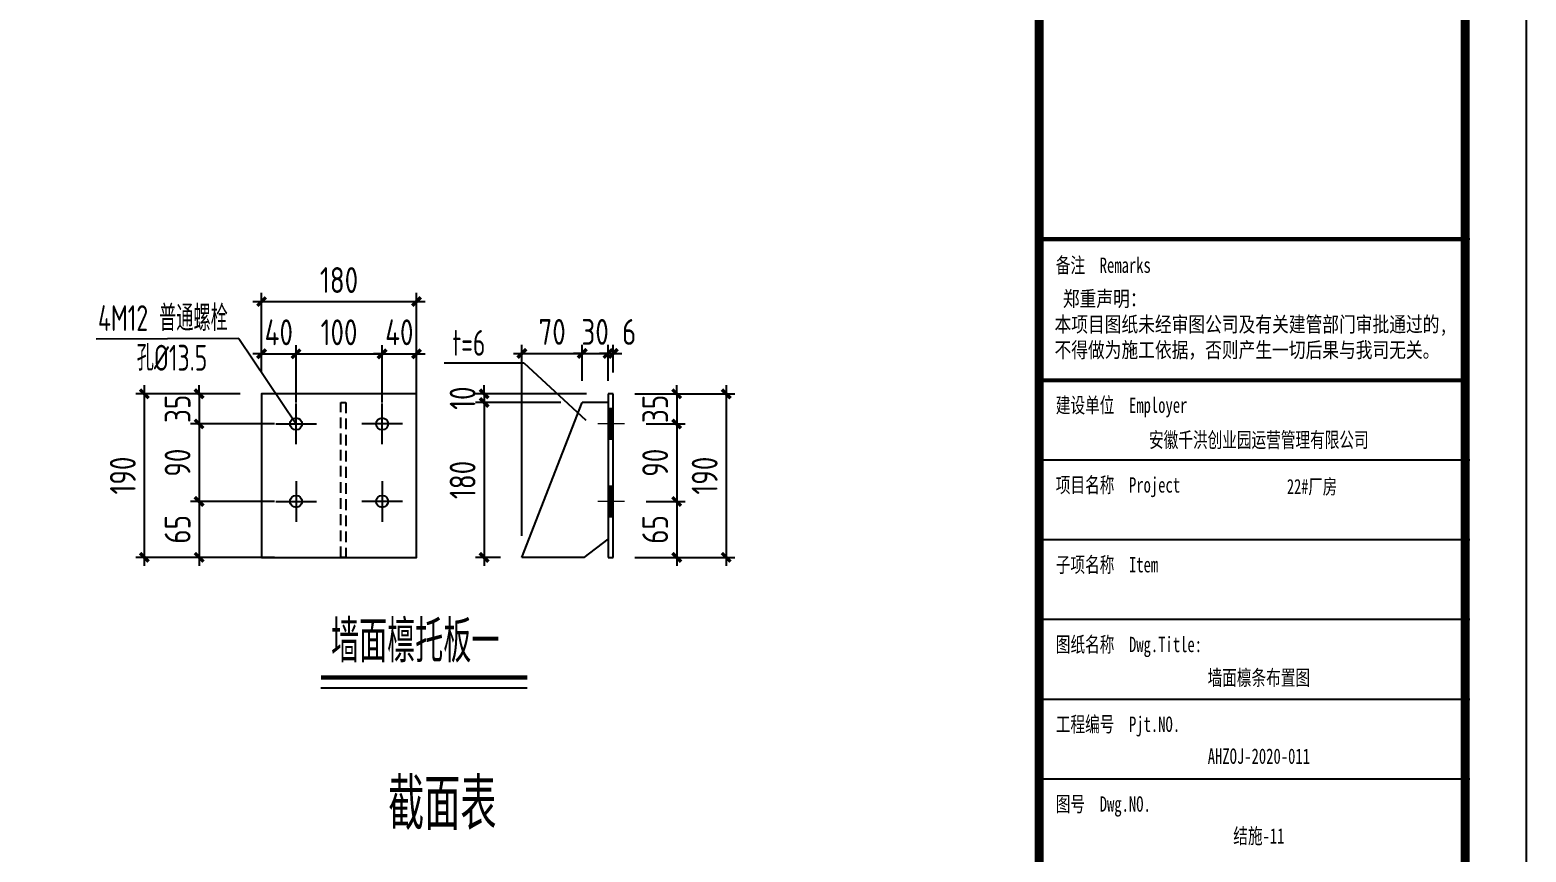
# Model space of a CAD drawing. Extents: x 180850 to 1399066, y 48356 to 327880.
# Drawn here: x 1155172 to 1189933, y 158622 to 177722 of the extents above; entities that cross this region are included whole.
import ezdxf
from ezdxf.enums import TextEntityAlignment as Align

# ---------------------------------------------------------------- set-up
doc = ezdxf.new("R2010")
doc.units = 0
doc.header["$LTSCALE"] = 1000
doc.linetypes.add('DASHED', pattern=[0.75, 0.5, -0.25])
for name, color, linetype in [('AXIS', 3, 'Continuous'), ('PUB_TEXT', 7, 'Continuous'), ('PUB_TITLE', 4, 'Continuous'), ('PZ', 202, 'Continuous'), ('TEXT', 7, 'Continuous'), ('板', 243, 'Continuous'), ('框线', 252, 'Continuous')]:
    doc.layers.add(name, color=color, linetype=linetype)
doc.layers.add('螺栓', color=15, linetype='Continuous', lineweight=18)
doc.styles.add('_gyy_title_ST', font='', dxfattribs={"width": 0.8})
doc.styles.add('TSSD_Dimension', font='Tssdeng.shx', dxfattribs={"width": 0.8, "bigfont": 'hztxt.shx'})
doc.styles.add('TSSD_Norm', font='tssdeng.shx', dxfattribs={"bigfont": 'hztxt.shx'})
doc.styles.add('标准字体', font='tssdeng.shx', dxfattribs={"width": 0.7, "bigfont": 'tssdchn.shx'})
doc.styles.get('_gyy_title_ST').set_extended_font_data('SimSun')
doc.dimstyles.new('TSSD_20_200', dxfattribs={"dimtxt": 600, "dimasz": 200, "dimexe": 200, "dimexo": 500, "dimgap": 200, "dimtad": 1, "dimdec": 0, "dimlfac": 0.05, "dimzin": 0, "dimdsep": 46, "dimtxsty": 'TSSD_Dimension', "dimblk": 'ARCHTICK', "dimblk1": 'ARCHTICK', "dimblk2": 'ARCHTICK', "dimcen": 0, "dimdle": 200, "dimclrt": 7, "dimadec": 0, "dimazin": 0, "dimtfac": 1, "dimtdec": 0, "dimtix": 1, "dimtmove": 2, "dimatfit": 3, "dimfxl": 1, "dimtolj": 1, "dimtzin": 0, "dimarcsym": 0})

# ---------------------------------------------------------------- blocks, each defined once
blk = doc.blocks.new('_ArchTick')
at = {"color": 0, "linetype": 'ByBlock', "const_width": 0.4}
blk.add_lwpolyline([(-0.5, -0.5), (0.5, 0.5)], dxfattribs=at)
blk = doc.blocks.new('*D577')
at = {"layer": 'AXIS', "color": 0, "linetype": 'ByBlock', "lineweight": -2, "transparency": 16777216}
for p, q in [((1171349, 169467), (1171349, 165268)), ((1169224, 169267), (1171549, 169267)), ((1169224, 165468), (1171549, 165468))]:
    blk.add_line(p, q, dxfattribs=at)
at = {"layer": 'Defpoints', "color": 0, "linetype": 'ByBlock', "transparency": 16777216}
for p in [(1168724, 169267), (1168724, 165468), (1171349, 165468)]:
    blk.add_point(p, dxfattribs=at)
at = {"layer": 'AXIS', "color": 0, "linetype": 'ByBlock', "lineweight": -2, "transparency": 16777216, "xscale": 200, "yscale": 200, "zscale": 200}
for p, rotation in [((1171349, 169267), 90), ((1171349, 165468), 270)]:
    blk.add_blockref('_ArchTick', p, dxfattribs=dict(at, rotation=rotation))
at = {"layer": 'AXIS', "color": 7, "linetype": 'ByBlock', "transparency": 16777216, "insert": (1170849, 167367), "char_height": 600, "attachment_point": 5, "rotation": 90, "style": 'TSSD_Dimension'}
blk.add_mtext('\\A1;190', dxfattribs=at)
blk = doc.blocks.new('*D578')
at = {"layer": 'AXIS', "color": 0, "linetype": 'ByBlock', "lineweight": -2, "transparency": 16777216}
for p, q in [((1168004, 169567), (1168004, 170406)), ((1168604, 169567), (1168604, 170406)), ((1168004, 170206), (1167804, 170206)), ((1168004, 170206), (1168604, 170206)), ((1168604, 170206), (1168804, 170206))]:
    blk.add_line(p, q, dxfattribs=at)
at = {"layer": 'Defpoints', "color": 0, "linetype": 'ByBlock', "transparency": 16777216}
for p in [(1168604, 170206), (1168004, 169067), (1168604, 169067)]:
    blk.add_point(p, dxfattribs=at)
at = {"layer": 'AXIS', "color": 0, "linetype": 'ByBlock', "lineweight": -2, "transparency": 16777216, "xscale": 200, "yscale": 200, "zscale": 200}
blk.add_blockref('_ArchTick', (1168004, 170206), dxfattribs=at)
at = {"layer": 'AXIS', "color": 0, "linetype": 'ByBlock', "lineweight": -2, "transparency": 16777216, "xscale": 200, "yscale": 200, "zscale": 200, "rotation": 180}
blk.add_blockref('_ArchTick', (1168604, 170206), dxfattribs=at)
at = {"layer": 'AXIS', "color": 7, "linetype": 'ByBlock', "transparency": 16777216, "insert": (1168304, 170706), "char_height": 600, "attachment_point": 5, "style": 'TSSD_Dimension'}
blk.add_mtext('\\A1;30', dxfattribs=at)
blk = doc.blocks.new('*D579')
at = {"layer": 'AXIS', "color": 0, "linetype": 'ByBlock', "lineweight": -2, "transparency": 16777216}
for p, q in [((1170199, 166967), (1170199, 165268)), ((1169487, 166767), (1170399, 166767)), ((1169224, 165468), (1170399, 165468))]:
    blk.add_line(p, q, dxfattribs=at)
at = {"layer": 'Defpoints', "color": 0, "linetype": 'ByBlock', "transparency": 16777216}
for p in [(1168987, 166767), (1168724, 165468), (1170199, 165468)]:
    blk.add_point(p, dxfattribs=at)
at = {"layer": 'AXIS', "color": 0, "linetype": 'ByBlock', "lineweight": -2, "transparency": 16777216, "xscale": 200, "yscale": 200, "zscale": 200}
for p, rotation in [((1170199, 166767), 90), ((1170199, 165468), 270)]:
    blk.add_blockref('_ArchTick', p, dxfattribs=dict(at, rotation=rotation))
at = {"layer": 'AXIS', "color": 7, "linetype": 'ByBlock', "transparency": 16777216, "insert": (1169699, 166117), "char_height": 600, "attachment_point": 5, "rotation": 90, "style": 'TSSD_Dimension'}
blk.add_mtext('\\A1;65', dxfattribs=at)
blk = doc.blocks.new('*D580')
at = {"layer": 'AXIS', "color": 0, "linetype": 'ByBlock', "lineweight": -2, "transparency": 16777216}
for p, q in [((1170199, 168767), (1170199, 166567)), ((1169487, 168567), (1170399, 168567)), ((1169487, 166767), (1170399, 166767))]:
    blk.add_line(p, q, dxfattribs=at)
at = {"layer": 'Defpoints', "color": 0, "linetype": 'ByBlock', "transparency": 16777216}
for p in [(1168987, 168567), (1168987, 166767), (1170199, 166767)]:
    blk.add_point(p, dxfattribs=at)
at = {"layer": 'AXIS', "color": 0, "linetype": 'ByBlock', "lineweight": -2, "transparency": 16777216, "xscale": 200, "yscale": 200, "zscale": 200}
for p, rotation in [((1170199, 168567), 90), ((1170199, 166767), 270)]:
    blk.add_blockref('_ArchTick', p, dxfattribs=dict(at, rotation=rotation))
at = {"layer": 'AXIS', "color": 7, "linetype": 'ByBlock', "transparency": 16777216, "insert": (1169699, 167667), "char_height": 600, "attachment_point": 5, "rotation": 90, "style": 'TSSD_Dimension'}
blk.add_mtext('\\A1;90', dxfattribs=at)
blk = doc.blocks.new('*D581')
at = {"layer": 'AXIS', "color": 0, "linetype": 'ByBlock', "lineweight": -2, "transparency": 16777216}
for p, q in [((1170199, 169267), (1170199, 169467)), ((1169224, 169267), (1170399, 169267)), ((1170199, 169267), (1170199, 168567)), ((1169487, 168567), (1170399, 168567)), ((1170199, 168567), (1170199, 168367))]:
    blk.add_line(p, q, dxfattribs=at)
at = {"layer": 'Defpoints', "color": 0, "linetype": 'ByBlock', "transparency": 16777216}
for p in [(1168724, 169267), (1168987, 168567), (1170199, 168567)]:
    blk.add_point(p, dxfattribs=at)
at = {"layer": 'AXIS', "color": 0, "linetype": 'ByBlock', "lineweight": -2, "transparency": 16777216, "xscale": 200, "yscale": 200, "zscale": 200}
for p, rotation in [((1170199, 169267), 270), ((1170199, 168567), 90)]:
    blk.add_blockref('_ArchTick', p, dxfattribs=dict(at, rotation=rotation))
at = {"layer": 'AXIS', "color": 7, "linetype": 'ByBlock', "transparency": 16777216, "insert": (1169699, 168917), "char_height": 600, "attachment_point": 5, "rotation": 90, "style": 'TSSD_Dimension'}
blk.add_mtext('\\A1;35', dxfattribs=at)
blk = doc.blocks.new('*D582')
at = {"layer": 'AXIS', "color": 0, "linetype": 'ByBlock', "lineweight": -2, "transparency": 16777216}
for p, q in [((1167504, 169067), (1165525, 169067)), ((1165725, 169267), (1165725, 165268)), ((1166104, 165468), (1165525, 165468))]:
    blk.add_line(p, q, dxfattribs=at)
at = {"layer": 'Defpoints', "color": 0, "linetype": 'ByBlock', "transparency": 16777216}
for p in [(1168004, 169067), (1165725, 165468), (1166604, 165468)]:
    blk.add_point(p, dxfattribs=at)
at = {"layer": 'AXIS', "color": 0, "linetype": 'ByBlock', "lineweight": -2, "transparency": 16777216, "xscale": 200, "yscale": 200, "zscale": 200}
for p, rotation in [((1165725, 169067), 90), ((1165725, 165468), 270)]:
    blk.add_blockref('_ArchTick', p, dxfattribs=dict(at, rotation=rotation))
at = {"layer": 'AXIS', "color": 7, "linetype": 'ByBlock', "transparency": 16777216, "insert": (1165225, 167267), "char_height": 600, "attachment_point": 5, "rotation": 90, "style": 'TSSD_Dimension'}
blk.add_mtext('\\A1;180', dxfattribs=at)
blk = doc.blocks.new('*D583')
at = {"layer": 'AXIS', "color": 0, "linetype": 'ByBlock', "lineweight": -2, "transparency": 16777216}
for p, q in [((1165725, 169267), (1165725, 169467)), ((1168104, 169267), (1165525, 169267)), ((1167504, 169067), (1165525, 169067)), ((1165725, 169267), (1165725, 169067)), ((1165725, 169067), (1165725, 168867))]:
    blk.add_line(p, q, dxfattribs=at)
at = {"layer": 'Defpoints', "color": 0, "linetype": 'ByBlock', "transparency": 16777216}
for p in [(1165725, 169067), (1168004, 169067), (1168604, 169267)]:
    blk.add_point(p, dxfattribs=at)
at = {"layer": 'AXIS', "color": 0, "linetype": 'ByBlock', "lineweight": -2, "transparency": 16777216, "xscale": 200, "yscale": 200, "zscale": 200}
for p, rotation in [((1165725, 169267), 270), ((1165725, 169067), 90)]:
    blk.add_blockref('_ArchTick', p, dxfattribs=dict(at, rotation=rotation))
at = {"layer": 'AXIS', "color": 7, "linetype": 'ByBlock', "transparency": 16777216, "insert": (1165225, 169167), "char_height": 600, "attachment_point": 5, "rotation": 90, "style": 'TSSD_Dimension'}
blk.add_mtext('\\A1;10', dxfattribs=at)
blk = doc.blocks.new('*D584')
at = {"layer": 'AXIS', "color": 0, "linetype": 'ByBlock', "lineweight": -2, "transparency": 16777216}
for p, q in [((1168604, 169767), (1168604, 170406)), ((1168724, 169767), (1168724, 170406)), ((1168604, 170206), (1168404, 170206)), ((1168604, 170206), (1168724, 170206)), ((1168724, 170206), (1168924, 170206))]:
    blk.add_line(p, q, dxfattribs=at)
at = {"layer": 'Defpoints', "color": 0, "linetype": 'ByBlock', "transparency": 16777216}
for p in [(1168724, 170206), (1168604, 169267), (1168724, 169267)]:
    blk.add_point(p, dxfattribs=at)
at = {"layer": 'AXIS', "color": 0, "linetype": 'ByBlock', "lineweight": -2, "transparency": 16777216, "xscale": 200, "yscale": 200, "zscale": 200}
blk.add_blockref('_ArchTick', (1168604, 170206), dxfattribs=at)
at = {"layer": 'AXIS', "color": 0, "linetype": 'ByBlock', "lineweight": -2, "transparency": 16777216, "xscale": 200, "yscale": 200, "zscale": 200, "rotation": 180}
blk.add_blockref('_ArchTick', (1168724, 170206), dxfattribs=at)
at = {"layer": 'AXIS', "color": 7, "linetype": 'ByBlock', "transparency": 16777216, "insert": (1169094, 170706), "char_height": 600, "attachment_point": 5, "style": 'TSSD_Dimension'}
blk.add_mtext('\\A1;6', dxfattribs=at)
blk = doc.blocks.new('*D585')
at = {"layer": 'AXIS', "color": 0, "linetype": 'ByBlock', "lineweight": -2, "transparency": 16777216}
for p, q in [((1166604, 165968), (1166604, 170406)), ((1168004, 169567), (1168004, 170406)), ((1166404, 170206), (1168204, 170206))]:
    blk.add_line(p, q, dxfattribs=at)
at = {"layer": 'Defpoints', "color": 0, "linetype": 'ByBlock', "transparency": 16777216}
for p in [(1168004, 170206), (1168004, 169067), (1166604, 165468)]:
    blk.add_point(p, dxfattribs=at)
at = {"layer": 'AXIS', "color": 0, "linetype": 'ByBlock', "lineweight": -2, "transparency": 16777216, "xscale": 200, "yscale": 200, "zscale": 200, "rotation": 180}
blk.add_blockref('_ArchTick', (1166604, 170206), dxfattribs=at)
at = {"layer": 'AXIS', "color": 0, "linetype": 'ByBlock', "lineweight": -2, "transparency": 16777216, "xscale": 200, "yscale": 200, "zscale": 200}
blk.add_blockref('_ArchTick', (1168004, 170206), dxfattribs=at)
at = {"layer": 'AXIS', "color": 7, "linetype": 'ByBlock', "transparency": 16777216, "insert": (1167304, 170706), "char_height": 600, "attachment_point": 5, "style": 'TSSD_Dimension'}
blk.add_mtext('\\A1;70', dxfattribs=at)
blk = doc.blocks.new('*D642')
at = {"layer": 'AXIS', "color": 0, "linetype": 'ByBlock', "lineweight": -2, "transparency": 16777216}
for p, q in [((1160554, 169769), (1160554, 170397)), ((1161354, 169069), (1161354, 170397)), ((1160554, 170197), (1160354, 170197)), ((1160554, 170197), (1161354, 170197)), ((1161354, 170197), (1161554, 170197))]:
    blk.add_line(p, q, dxfattribs=at)
at = {"layer": 'Defpoints', "color": 0, "linetype": 'ByBlock', "transparency": 16777216}
for p in [(1161354, 170197), (1160554, 169269), (1161354, 168569)]:
    blk.add_point(p, dxfattribs=at)
at = {"layer": 'AXIS', "color": 0, "linetype": 'ByBlock', "lineweight": -2, "transparency": 16777216, "xscale": 200, "yscale": 200, "zscale": 200}
blk.add_blockref('_ArchTick', (1160554, 170197), dxfattribs=at)
at = {"layer": 'AXIS', "color": 0, "linetype": 'ByBlock', "lineweight": -2, "transparency": 16777216, "xscale": 200, "yscale": 200, "zscale": 200, "rotation": 180}
blk.add_blockref('_ArchTick', (1161354, 170197), dxfattribs=at)
at = {"layer": 'AXIS', "color": 7, "linetype": 'ByBlock', "transparency": 16777216, "insert": (1160954, 170697), "char_height": 600, "attachment_point": 5, "style": 'TSSD_Dimension'}
blk.add_mtext('\\A1;40', dxfattribs=at)
blk = doc.blocks.new('*D643')
at = {"layer": 'AXIS', "color": 0, "linetype": 'ByBlock', "lineweight": -2, "transparency": 16777216}
for p, q in [((1161354, 169069), (1161354, 170397)), ((1163354, 169069), (1163354, 170397)), ((1161154, 170197), (1163554, 170197))]:
    blk.add_line(p, q, dxfattribs=at)
at = {"layer": 'Defpoints', "color": 0, "linetype": 'ByBlock', "transparency": 16777216}
for p in [(1163354, 170197), (1161354, 168569), (1163354, 168569)]:
    blk.add_point(p, dxfattribs=at)
at = {"layer": 'AXIS', "color": 0, "linetype": 'ByBlock', "lineweight": -2, "transparency": 16777216, "xscale": 200, "yscale": 200, "zscale": 200, "rotation": 180}
blk.add_blockref('_ArchTick', (1161354, 170197), dxfattribs=at)
at = {"layer": 'AXIS', "color": 0, "linetype": 'ByBlock', "lineweight": -2, "transparency": 16777216, "xscale": 200, "yscale": 200, "zscale": 200}
blk.add_blockref('_ArchTick', (1163354, 170197), dxfattribs=at)
at = {"layer": 'AXIS', "color": 7, "linetype": 'ByBlock', "transparency": 16777216, "insert": (1162354, 170697), "char_height": 600, "attachment_point": 5, "style": 'TSSD_Dimension'}
blk.add_mtext('\\A1;100', dxfattribs=at)
blk = doc.blocks.new('*D644')
at = {"layer": 'AXIS', "color": 0, "linetype": 'ByBlock', "lineweight": -2, "transparency": 16777216}
for p, q in [((1163354, 169069), (1163354, 170397)), ((1164154, 169069), (1164154, 170397)), ((1163354, 170197), (1163154, 170197)), ((1163354, 170197), (1164154, 170197)), ((1164154, 170197), (1164354, 170197))]:
    blk.add_line(p, q, dxfattribs=at)
at = {"layer": 'Defpoints', "color": 0, "linetype": 'ByBlock', "transparency": 16777216}
for p in [(1164154, 170197), (1163354, 168569), (1164154, 168569)]:
    blk.add_point(p, dxfattribs=at)
at = {"layer": 'AXIS', "color": 0, "linetype": 'ByBlock', "lineweight": -2, "transparency": 16777216, "xscale": 200, "yscale": 200, "zscale": 200}
blk.add_blockref('_ArchTick', (1163354, 170197), dxfattribs=at)
at = {"layer": 'AXIS', "color": 0, "linetype": 'ByBlock', "lineweight": -2, "transparency": 16777216, "xscale": 200, "yscale": 200, "zscale": 200, "rotation": 180}
blk.add_blockref('_ArchTick', (1164154, 170197), dxfattribs=at)
at = {"layer": 'AXIS', "color": 7, "linetype": 'ByBlock', "transparency": 16777216, "insert": (1163754, 170697), "char_height": 600, "attachment_point": 5, "style": 'TSSD_Dimension'}
blk.add_mtext('\\A1;40', dxfattribs=at)
blk = doc.blocks.new('*D586')
at = {"layer": 'AXIS', "color": 0, "linetype": 'ByBlock', "lineweight": -2, "transparency": 16777216}
for p, q in [((1159103, 169269), (1159103, 169469)), ((1160054, 169269), (1158903, 169269)), ((1159103, 169269), (1159103, 168569)), ((1160854, 168569), (1158903, 168569)), ((1159103, 168569), (1159103, 168369))]:
    blk.add_line(p, q, dxfattribs=at)
at = {"layer": 'Defpoints', "color": 0, "linetype": 'ByBlock', "transparency": 16777216}
for p in [(1160554, 169269), (1159103, 168569), (1161354, 168569)]:
    blk.add_point(p, dxfattribs=at)
at = {"layer": 'AXIS', "color": 0, "linetype": 'ByBlock', "lineweight": -2, "transparency": 16777216, "xscale": 200, "yscale": 200, "zscale": 200}
for p, rotation in [((1159103, 169269), 270), ((1159103, 168569), 90)]:
    blk.add_blockref('_ArchTick', p, dxfattribs=dict(at, rotation=rotation))
at = {"layer": 'AXIS', "color": 7, "linetype": 'ByBlock', "transparency": 16777216, "insert": (1158603, 168919), "char_height": 600, "attachment_point": 5, "rotation": 90, "style": 'TSSD_Dimension'}
blk.add_mtext('\\A1;35', dxfattribs=at)
blk = doc.blocks.new('*D587')
at = {"layer": 'AXIS', "color": 0, "linetype": 'ByBlock', "lineweight": -2, "transparency": 16777216}
for p, q in [((1159103, 168769), (1159103, 166569)), ((1160854, 168569), (1158903, 168569)), ((1160854, 166769), (1158903, 166769))]:
    blk.add_line(p, q, dxfattribs=at)
at = {"layer": 'Defpoints', "color": 0, "linetype": 'ByBlock', "transparency": 16777216}
for p in [(1161354, 168569), (1159103, 166769), (1161354, 166769)]:
    blk.add_point(p, dxfattribs=at)
at = {"layer": 'AXIS', "color": 0, "linetype": 'ByBlock', "lineweight": -2, "transparency": 16777216, "xscale": 200, "yscale": 200, "zscale": 200}
for p, rotation in [((1159103, 168569), 90), ((1159103, 166769), 270)]:
    blk.add_blockref('_ArchTick', p, dxfattribs=dict(at, rotation=rotation))
at = {"layer": 'AXIS', "color": 7, "linetype": 'ByBlock', "transparency": 16777216, "insert": (1158603, 167669), "char_height": 600, "attachment_point": 5, "rotation": 90, "style": 'TSSD_Dimension'}
blk.add_mtext('\\A1;90', dxfattribs=at)
blk = doc.blocks.new('*D588')
at = {"layer": 'AXIS', "color": 0, "linetype": 'ByBlock', "lineweight": -2, "transparency": 16777216}
for p, q in [((1159103, 166969), (1159103, 165269)), ((1160854, 166769), (1158903, 166769)), ((1160854, 165469), (1158903, 165469))]:
    blk.add_line(p, q, dxfattribs=at)
at = {"layer": 'Defpoints', "color": 0, "linetype": 'ByBlock', "transparency": 16777216}
for p in [(1161354, 166769), (1159103, 165469), (1161354, 165469)]:
    blk.add_point(p, dxfattribs=at)
at = {"layer": 'AXIS', "color": 0, "linetype": 'ByBlock', "lineweight": -2, "transparency": 16777216, "xscale": 200, "yscale": 200, "zscale": 200}
for p, rotation in [((1159103, 166769), 90), ((1159103, 165469), 270)]:
    blk.add_blockref('_ArchTick', p, dxfattribs=dict(at, rotation=rotation))
at = {"layer": 'AXIS', "color": 7, "linetype": 'ByBlock', "transparency": 16777216, "insert": (1158603, 166119), "char_height": 600, "attachment_point": 5, "rotation": 90, "style": 'TSSD_Dimension'}
blk.add_mtext('\\A1;65', dxfattribs=at)
blk = doc.blocks.new('*D589')
at = {"layer": 'AXIS', "color": 0, "linetype": 'ByBlock', "lineweight": -2, "transparency": 16777216}
for p, q in [((1157830, 169469), (1157830, 165269)), ((1160054, 169269), (1157630, 169269)), ((1160054, 165469), (1157630, 165469))]:
    blk.add_line(p, q, dxfattribs=at)
at = {"layer": 'Defpoints', "color": 0, "linetype": 'ByBlock', "transparency": 16777216}
for p in [(1160554, 169269), (1157830, 165469), (1160554, 165469)]:
    blk.add_point(p, dxfattribs=at)
at = {"layer": 'AXIS', "color": 0, "linetype": 'ByBlock', "lineweight": -2, "transparency": 16777216, "xscale": 200, "yscale": 200, "zscale": 200}
for p, rotation in [((1157830, 169269), 90), ((1157830, 165469), 270)]:
    blk.add_blockref('_ArchTick', p, dxfattribs=dict(at, rotation=rotation))
at = {"layer": 'AXIS', "color": 7, "linetype": 'ByBlock', "transparency": 16777216, "insert": (1157330, 167369), "char_height": 600, "attachment_point": 5, "rotation": 90, "style": 'TSSD_Dimension'}
blk.add_mtext('\\A1;190', dxfattribs=at)
blk = doc.blocks.new('*D645')
at = {"layer": 'AXIS', "color": 0, "linetype": 'ByBlock', "lineweight": -2, "transparency": 16777216}
for p, q in [((1160354, 171411), (1164354, 171411)), ((1160554, 169769), (1160554, 171611)), ((1164154, 169769), (1164154, 171611))]:
    blk.add_line(p, q, dxfattribs=at)
at = {"layer": 'Defpoints', "color": 0, "linetype": 'ByBlock', "transparency": 16777216}
for p in [(1164154, 171411), (1160554, 169269), (1164154, 169269)]:
    blk.add_point(p, dxfattribs=at)
at = {"layer": 'AXIS', "color": 0, "linetype": 'ByBlock', "lineweight": -2, "transparency": 16777216, "xscale": 200, "yscale": 200, "zscale": 200, "rotation": 180}
blk.add_blockref('_ArchTick', (1160554, 171411), dxfattribs=at)
at = {"layer": 'AXIS', "color": 0, "linetype": 'ByBlock', "lineweight": -2, "transparency": 16777216, "xscale": 200, "yscale": 200, "zscale": 200}
blk.add_blockref('_ArchTick', (1164154, 171411), dxfattribs=at)
at = {"layer": 'AXIS', "color": 7, "linetype": 'ByBlock', "transparency": 16777216, "insert": (1162354, 171911), "char_height": 600, "attachment_point": 5, "style": 'TSSD_Dimension'}
blk.add_mtext('\\A1;180', dxfattribs=at)

msp = doc.modelspace()

# ---------------------------------------------------------------- linework, layer by layer
at = {"color": 3, "linetype": 'ByBlock'}
msp.add_line((1166649.31, 169989.86), (1168091.43, 168656.5), dxfattribs=at)
at = {"color": 3, "const_width": 100}
msp.add_lwpolyline([(1161933, 162679), (1166725.71, 162679)], dxfattribs=at)
at = {"color": 3}
msp.add_lwpolyline([(1161933, 162439), (1166725.71, 162439)], dxfattribs=at)
at = {"layer": 'AXIS'}
for p, q in [((1160025.27, 170550), (1156710.48, 170541.31)), ((1160025.27, 170550), (1161354.44, 168568.77)), ((1164795.65, 169989.86), (1166649.31, 169989.86))]:
    msp.add_line(p, q, dxfattribs=at)
at = {"layer": 'PUB_TITLE'}
for p, q in [((1188623.63, 172859.83), (1178646.15, 172859.83)), ((1188623.63, 167728.55), (1178646.15, 167728.55)), ((1188623.63, 165875.59), (1178646.15, 165875.59)), ((1188623.63, 164022.63), (1178646.15, 164022.63)), ((1188623.63, 162169.67), (1178646.15, 162169.67)), ((1188623.63, 160316.71), (1178646.15, 160316.71))]:
    msp.add_line(p, q, dxfattribs=at)
msp.add_lwpolyline([(1041333.16, 220381.89), (1189933.16, 220381.89), (1189933.16, 136381.97), (1041333.16, 136381.97)], close=True, dxfattribs=at)
at = {"layer": 'PUB_TITLE', "const_width": 212.12}
for points in [[(1044868.51, 137796.11), (1044868.51, 218967.75), (1188519.02, 218967.75), (1188519.02, 137796.11)], [(1178620.04, 218967.75), (1188519.02, 218967.75), (1188519.02, 137796.11), (1178620.04, 137796.11)]]:
    msp.add_lwpolyline(points, close=True, dxfattribs=at)
at = {"layer": 'PUB_TITLE', "const_width": 99.77}
for points in [[(1178646.15, 172859.83), (1188623.63, 172859.83)], [(1178646.15, 169581.51), (1188623.63, 169581.51)]]:
    msp.add_lwpolyline(points, dxfattribs=at)
at = {"layer": 'PZ'}
for p, q in [((1166604.36, 165467.5), (1168004.36, 169067.5)), ((1168604.36, 169067.5), (1168004.36, 169067.5)), ((1168724.36, 169267.5), (1168604.36, 169267.5)), ((1168604.36, 169267.5), (1168604.36, 165467.5)), ((1168724.36, 165467.5), (1168724.36, 169267.5)), ((1168050.51, 165467.5), (1168604.36, 165888.35)), ((1168050.51, 165467.5), (1166604.36, 165467.5)), ((1168604.36, 165467.5), (1168724.36, 165467.5))]:
    msp.add_line(p, q, dxfattribs=at)
msp.add_lwpolyline([(1160554.44, 165468.77), (1164154.44, 165468.77), (1164154.44, 169268.77), (1160554.44, 169268.77)], close=True, dxfattribs=at)
for centre in [(1161354.44, 168568.77), (1163354.44, 168568.77), (1161354.44, 166768.77), (1163354.44, 166768.77)]:
    msp.add_circle(centre, 140, dxfattribs=at)
at = {"layer": '板', "linetype": 'DASHED', "ltscale": 0.5}
for p, q in [((1162394.44, 165468.77), (1162394.44, 169068.77)), ((1162394.44, 169068.77), (1162514.44, 169068.77)), ((1162514.44, 169068.77), (1162514.44, 165468.77)), ((1162514.44, 165468.77), (1162394.44, 165468.77))]:
    msp.add_line(p, q, dxfattribs=at)
at = {"layer": '框线'}
for p, q in [((1161354.44, 168096.63), (1161354.44, 169040.9)), ((1163354.44, 168096.63), (1163354.44, 169040.9)), ((1160882.3, 168568.77), (1161826.57, 168568.77)), ((1163826.57, 168568.77), (1162882.3, 168568.77)), ((1161354.44, 167240.9), (1161354.44, 166296.63)), ((1163354.44, 167240.9), (1163354.44, 166296.63)), ((1160882.3, 166768.77), (1161826.57, 166768.77)), ((1163826.57, 166768.77), (1162882.3, 166768.77))]:
    msp.add_line(p, q, dxfattribs=at)
at = {"layer": '螺栓'}
for p, q in [((1168986.54, 168567.5), (1168366.93, 168567.5)), ((1168986.54, 166767.5), (1168366.93, 166767.5))]:
    msp.add_line(p, q, dxfattribs=at)
at = {"layer": '螺栓', "const_width": 750, "elevation": 0}
for points in [[(1168604.36, 168567.5), (1168724.36, 168567.5)], [(1168604.36, 166767.5), (1168724.36, 166767.5)]]:
    msp.add_lwpolyline(points, dxfattribs=at)

# ---------------------------------------------------------------- texts
at = {"style": '标准字体', "width": 0.7}
msp.add_text('墙面檩托板一', height=980, dxfattribs=at).set_placement((1162168.41, 163027.36))
at = {"layer": 'PUB_TEXT', "style": '标准字体', "width": 0.7}
for s, p in [('4M12 普通螺栓', (1156752.54, 170727.63)), ('t=6', (1164987.76, 170152.54)), ('孔%%c13.5', (1157654.19, 169805.88))]:
    msp.add_text(s, height=600, dxfattribs=at).set_placement(p)
at = {"layer": 'PUB_TITLE', "style": '_gyy_title_ST', "width": 0.7}
for s, height, p in [('备注  Remarks', 356.3382, (1179006.83, 172078.36)), ('建设单位  Employer', 356.3382, (1179006.83, 168826.07)), ('项目名称  Project', 356.3382, (1179006.83, 166973.11)), ('子项名称  Item', 356.338, (1179006.83, 165120.15)), ('图纸名称  Dwg.Title:', 356.3382, (1179006.83, 163267.19)), ('工程编号  Pjt.NO.', 356.3382, (1179006.83, 161414.23)), ('图号  Dwg.NO.', 356.3382, (1179006.83, 159561.27))]:
    msp.add_text(s, height=height, dxfattribs=at).set_placement(p)
at = {"layer": 'PUB_TITLE', "color": 2, "style": '_gyy_title_ST', "width": 0.7}
msp.add_text('安徽千洪创业园运营管理有限公司', height=356.3382, dxfattribs=at).set_placement((1183724.63, 168021.53), align=Align.CENTER)
msp.add_text('22#厂房', height=349.176, dxfattribs=at).set_placement((1184959.58, 167121.81), align=Align.MIDDLE)
at = {"layer": 'PUB_TITLE', "color": 6, "style": '_gyy_title_ST', "width": 0.7}
for s, height, p in [('墙面檩条布置图', 356.338, (1183724.63, 162495.55)), ('AHZOJ-2020-011', 356.3382, (1183724.63, 160671.89))]:
    msp.add_text(s, height=height, dxfattribs=at).set_placement(p, align=Align.CENTER)
at = {"layer": 'PUB_TITLE', "color": 7, "style": '_gyy_title_ST', "width": 0.7}
msp.add_text('结施-11', height=356.339, dxfattribs=at).set_placement((1183724.63, 158818.93), align=Align.CENTER)
at = {"layer": 'PUB_TITLE', "insert": (1178977.04, 171654.81), "char_height": 356.3382, "width": 11402.833, "attachment_point": 1, "style": '_gyy_title_ST'}
msp.add_mtext(' 郑重声明：\\P本项目图纸未经审图公司及有关建管部门审批通过的,\\P不得做为施工依据，否则产生一切后果与我司无关。', dxfattribs=at)
at = {"layer": 'TEXT', "style": 'TSSD_Norm', "width": 0.7}
msp.add_text('截面表', height=1199.997, dxfattribs=at).set_placement((1164751.95, 158776.89), align=Align.BOTTOM_CENTER)

# ---------------------------------------------------------------- dimensions: what is measured, and where the dimension line sits
at = {"layer": 'AXIS', "linetype": 'ByBlock'}
for base, p1, p2, picture, middle in [((1164154.44, 171411.42), (1160554.44, 169268.77), (1164154.44, 169268.77), '*D645', (1162354.44, 171911.42)), ((1161354.44, 170196.77), (1160554.44, 169268.77), (1161354.44, 168568.77), '*D642', (1160954.44, 170696.77)), ((1163354.44, 170196.77), (1161354.44, 168568.77), (1163354.44, 168568.77), '*D643', (1162354.44, 170696.77)), ((1164154.44, 170196.77), (1163354.44, 168568.77), (1164154.44, 168568.77), '*D644', (1163754.44, 170696.77)), ((1168004.36, 170205.5), (1166604.36, 165467.5), (1168004.36, 169067.5), '*D585', (1167304.36, 170705.5)), ((1168604.36, 170205.5), (1168004.36, 169067.5), (1168604.36, 169067.5), '*D578', (1168304.36, 170705.5))]:
    dim = msp.add_linear_dim(base=base, p1=p1, p2=p2, dimstyle='TSSD_20_200', dxfattribs=at)
    dim.commit()
    dim.dimension.update_dxf_attribs({"geometry": picture, "text_midpoint": middle})
dim = msp.add_linear_dim(base=(1168724.36, 170205.5), p1=(1168604.36, 169267.5), p2=(1168724.36, 169267.5), dimstyle='TSSD_20_200', dxfattribs=at)
dim.commit()
dim.dimension.update_dxf_attribs({"geometry": '*D584', "text_midpoint": (1169094.36, 170705.5), "dimtype": 160})
for base, p1, p2, picture, middle in [((1157830.44, 165468.77), (1160554.44, 169268.77), (1160554.44, 165468.77), '*D589', (1157330.44, 167368.77)), ((1159103.44, 168568.77), (1160554.44, 169268.77), (1161354.44, 168568.77), '*D586', (1158603.44, 168918.77)), ((1165725.46, 169067.5), (1168604.36, 169267.5), (1168004.36, 169067.5), '*D583', (1165225.46, 169167.5)), ((1171348.6, 165467.5), (1168724.36, 169267.5), (1168724.36, 165467.5), '*D577', (1170848.6, 167367.5)), ((1170199.05, 168567.5), (1168724.36, 169267.5), (1168986.54, 168567.5), '*D581', (1169699.05, 168917.5)), ((1165725.46, 165467.5), (1168004.36, 169067.5), (1166604.36, 165467.5), '*D582', (1165225.46, 167267.5)), ((1159103.44, 166768.77), (1161354.44, 168568.77), (1161354.44, 166768.77), '*D587', (1158603.44, 167668.77)), ((1170199.05, 166767.5), (1168986.54, 168567.5), (1168986.54, 166767.5), '*D580', (1169699.05, 167667.5)), ((1159103.44, 165468.77), (1161354.44, 166768.77), (1161354.44, 165468.77), '*D588', (1158603.44, 166118.77)), ((1170199.05, 165467.5), (1168986.54, 166767.5), (1168724.36, 165467.5), '*D579', (1169699.05, 166117.5))]:
    dim = msp.add_linear_dim(base=base, p1=p1, p2=p2, angle=90, dimstyle='TSSD_20_200', dxfattribs=at)
    dim.commit()
    dim.dimension.update_dxf_attribs({"geometry": picture, "text_midpoint": middle})

doc.saveas('drawing.dxf')
